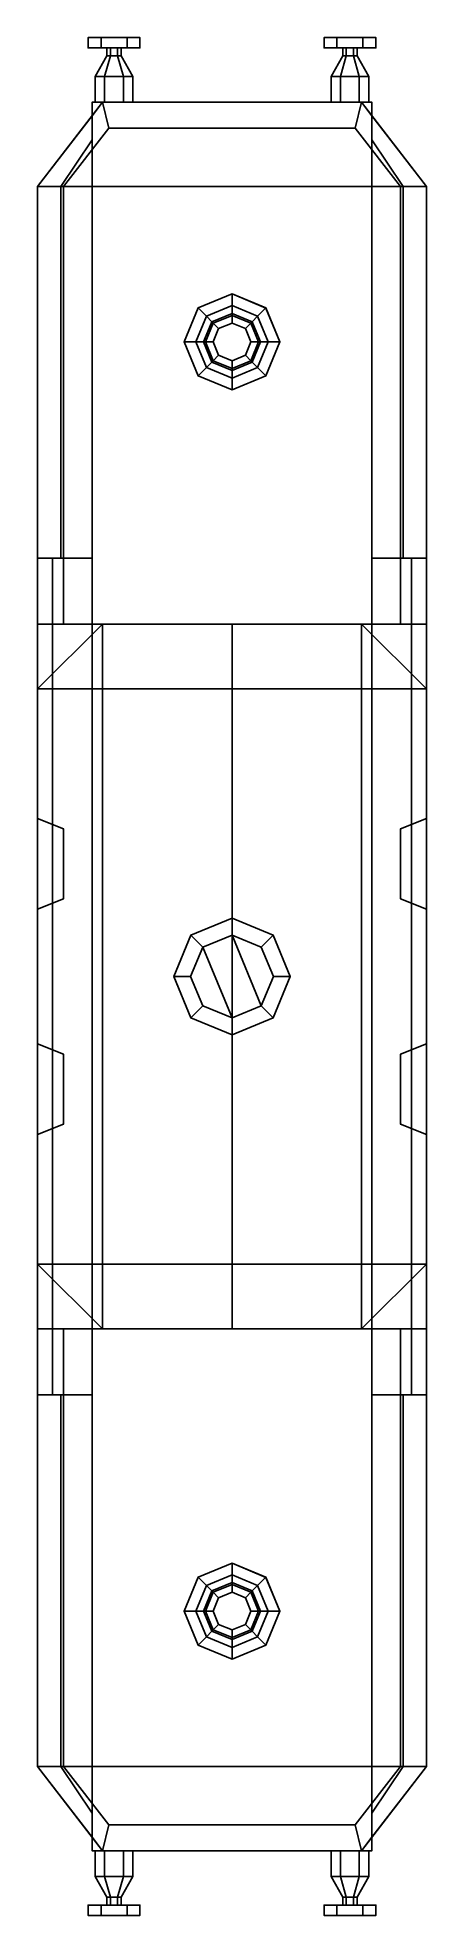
# Model space of a CAD drawing. Extents: x -1.5 to 1.5, y -7.2 to 7.2.
import ezdxf

# ---------------------------------------------------------------- set-up
doc = ezdxf.new("R2010")
doc.units = 0
doc.layers.get('0').update_dxf_attribs({"linetype": 'CONTINUOUS'})
doc.layers.add('BUFFER', color=1, linetype='CONTINUOUS')

msp = doc.modelspace()

# ---------------------------------------------------------------- linework, layer by layer
for points in [[(-1, 6.75, 1.34), (-1.5, 6.1, 1.34), (-1.5, 6.1, 2.6), (-1, 6.75, 2.6)], [(-1.3, 6.1, 2.6), (-0.95, 6.55, 2.6), (-1, 6.75, 2.6), (-1.5, 6.1, 2.6)], [(-1.08, 6.75, 0.89), (-1.08, 6.574, 0.89), (-1.08, 6.646, 1.34), (-1.08, 6.75, 1.34)], [(-1.08, 6.75, 1.34), (-1.08, 6.646, 1.34), (-1.08, 6.646, 1.34), (-1, 6.75, 1.34)], [(1.08, 6.75, 1.34), (1.08, 6.75, 0.89), (-1.08, 6.75, 0.89), (-1.08, 6.75, 1.34)], [(1.08, 6.75, 0.89), (1.08, -6.75, 0.89), (-1.08, -6.75, 0.89), (-1.08, 6.75, 0.89)], [(1, 6.75, 2.6), (1, 6.75, 1.34), (-1, 6.75, 1.34), (-1, 6.75, 2.6)], [(-0.95, 6.55, 2.6), (0.95, 6.55, 2.6), (1, 6.75, 2.6), (-1, 6.75, 2.6)], [(0.95, 6.55, 2.6), (1.3, 6.1, 2.6), (1.5, 6.1, 2.6), (1, 6.75, 2.6)], [(1.5, 6.1, 2.6), (1.5, 6.1, 1.34), (1, 6.75, 1.34), (1, 6.75, 2.6)], [(1.08, 6.646, 1.34), (1.08, 6.75, 1.34), (1, 6.75, 1.34), (1.08, 6.646, 1.34)], [(1.08, 6.646, 1.34), (1.08, 6.574, 0.89), (1.08, 6.75, 0.89), (1.08, 6.75, 1.34)], [(-1.08, 6.646, 1.34), (-1.08, 6.46, 0.17), (-1.32, 6.1, 0.17), (-1.5, 6.1, 1.34)], [(-1.3, 6.1, 2.6), (-1.3, 6.1, 1.37), (-0.95, 6.55, 1.37), (-0.95, 6.55, 2.6)], [(0.95, 6.55, 1.37), (-0.95, 6.55, 1.37), (-1.3, 6.1, 1.37), (1.3, 6.1, 1.37)], [(-1.08, 3.23, 0.17), (-1.08, 6.46, 0.17), (-1.08, 6.646, 1.34), (-1.08, 3.23, 1.34)], [(-0.95, 6.55, 2.6), (-0.95, 6.55, 1.37), (0.95, 6.55, 1.37), (0.95, 6.55, 2.6)], [(0.95, 6.55, 2.6), (0.95, 6.55, 1.37), (1.3, 6.1, 1.37), (1.3, 6.1, 2.6)], [(1.5, 6.1, 1.34), (1.32, 6.1, 0.17), (1.08, 6.46, 0.17), (1.08, 6.646, 1.34)], [(1.08, 6.46, 0.17), (1.08, 3.23, 0.17), (1.08, 3.23, 1.34), (1.08, 6.646, 1.34)], [(-1.32, 3.23, 0.17), (-1.32, 6.1, 0.17), (-1.08, 6.46, 0.17), (-1.08, 3.23, 0.17)], [(1.32, 6.1, 0.17), (1.32, 3.23, 0.17), (1.08, 3.23, 0.17), (1.08, 6.46, 0.17)], [(-1.5, 6.1, 1.34), (-1.5, 1.22, 1.34), (-1.5, 1.22, 2.6), (-1.5, 6.1, 2.6)], [(-1.5, 6.1, 1.34), (-1.32, 6.1, 0.17), (-1.32, 3.23, 0.17), (-1.5, 3.23, 1.34)], [(-1.3, 2.72, 2.6), (-1.3, 6.1, 2.6), (-1.5, 6.1, 2.6), (-1.5, 2.72, 2.6)], [(-1.3, 2.72, 2.6), (-1.3, 2.72, 1.37), (-1.3, 6.1, 1.37), (-1.3, 6.1, 2.6)], [(1.3, 6.1, 1.37), (-1.3, 6.1, 1.37), (-1.3, 2.72, 1.37), (1.3, 2.72, 1.37)], [(1.3, 6.1, 1.37), (1.3, 2.72, 1.37), (1.3, 2.72, 2.6), (1.3, 6.1, 2.6)], [(1.3, 6.1, 2.6), (1.3, 2.72, 2.6), (1.5, 2.72, 2.6), (1.5, 6.1, 2.6)], [(1.5, 3.23, 1.34), (1.32, 3.23, 0.17), (1.32, 6.1, 0.17), (1.5, 6.1, 1.34)], [(1.5, 1.22, 2.6), (1.5, 1.22, 1.34), (1.5, 6.1, 1.34), (1.5, 6.1, 2.6)], [(0, 5.27, 1.37), (-0.262, 5.162, 1.37), (-0.262, 5.162, 1.58), (0, 5.27, 1.58)], [(0, 5.27, 1.58), (-0.262, 5.162, 1.58), (-0.198, 5.098, 1.58), (0, 5.18, 1.58)], [(0.262, 5.16, 1.37), (0, 5.27, 1.37), (0, 5.27, 1.58), (0.262, 5.162, 1.58)], [(0.262, 5.162, 1.58), (0, 5.27, 1.58), (0, 5.18, 1.58), (0.198, 5.098, 1.58)], [(-0.262, 5.162, 1.37), (-0.37, 4.9, 1.37), (-0.37, 4.9, 1.58), (-0.262, 5.162, 1.58)], [(-0.262, 5.162, 1.58), (-0.37, 4.9, 1.58), (-0.28, 4.9, 1.58), (-0.198, 5.098, 1.58)], [(-0.198, 5.098, 1.58), (-0.28, 4.9, 1.58), (-0.22, 4.9, 1.72), (-0.156, 5.056, 1.72)], [(0, 5.18, 1.58), (-0.198, 5.098, 1.58), (-0.156, 5.056, 1.72), (0, 5.12, 1.72)], [(-0.145, 5.045, 1.79), (0, 5.105, 1.79), (0, 5.12, 1.72), (-0.156, 5.056, 1.72)], [(-0.103, 5.003, 2.37), (0, 5.045, 2.37), (0, 5.105, 1.79), (-0.145, 5.045, 1.79)], [(0.198, 5.098, 1.58), (0, 5.18, 1.58), (0, 5.12, 1.72), (0.156, 5.056, 1.72)], [(0, 5.105, 1.79), (0.145, 5.045, 1.79), (0.156, 5.056, 1.72), (0, 5.12, 1.72)], [(0, 5.045, 2.37), (0.103, 5.003, 2.37), (0.145, 5.045, 1.79), (0, 5.105, 1.79)], [(0.28, 4.9, 1.58), (0.198, 5.098, 1.58), (0.156, 5.056, 1.72), (0.22, 4.9, 1.72)], [(0.37, 4.9, 1.58), (0.262, 5.162, 1.58), (0.198, 5.098, 1.58), (0.28, 4.9, 1.58)], [(0.37, 4.9, 1.37), (0.262, 5.16, 1.37), (0.262, 5.162, 1.58), (0.37, 4.9, 1.58)], [(-0.205, 4.9, 1.79), (-0.145, 5.045, 1.79), (-0.156, 5.056, 1.72), (-0.22, 4.9, 1.72)], [(-0.145, 4.9, 2.37), (-0.103, 5.003, 2.37), (-0.145, 5.045, 1.79), (-0.205, 4.9, 1.79)], [(0.103, 5.003, 2.37), (0.145, 4.9, 2.37), (0.205, 4.9, 1.79), (0.145, 5.045, 1.79)], [(0.145, 5.045, 1.79), (0.205, 4.9, 1.79), (0.22, 4.9, 1.72), (0.156, 5.056, 1.72)], [(-0.37, 4.9, 1.37), (-0.262, 4.638, 1.37), (-0.262, 4.638, 1.58), (-0.37, 4.9, 1.58)], [(-0.37, 4.9, 1.58), (-0.262, 4.638, 1.58), (-0.198, 4.702, 1.58), (-0.28, 4.9, 1.58)], [(-0.28, 4.9, 1.58), (-0.198, 4.702, 1.58), (-0.156, 4.744, 1.72), (-0.22, 4.9, 1.72)], [(-0.145, 4.755, 1.79), (-0.205, 4.9, 1.79), (-0.22, 4.9, 1.72), (-0.156, 4.744, 1.72)], [(-0.103, 4.797, 2.37), (-0.145, 4.9, 2.37), (-0.205, 4.9, 1.79), (-0.145, 4.755, 1.79)], [(0, 4.755, 2.37), (-0.103, 4.797, 2.37), (-0.145, 4.755, 1.79), (0, 4.695, 1.79)], [(0.103, 4.797, 2.37), (0, 4.755, 2.37), (0, 4.695, 1.79), (0.145, 4.755, 1.79)], [(0.145, 4.9, 2.37), (0.103, 4.797, 2.37), (0.145, 4.755, 1.79), (0.205, 4.9, 1.79)], [(0.205, 4.9, 1.79), (0.145, 4.755, 1.79), (0.156, 4.744, 1.72), (0.22, 4.9, 1.72)], [(0.198, 4.702, 1.58), (0.28, 4.9, 1.58), (0.22, 4.9, 1.72), (0.156, 4.744, 1.72)], [(0.262, 4.638, 1.58), (0.37, 4.9, 1.58), (0.28, 4.9, 1.58), (0.198, 4.702, 1.58)], [(0.262, 4.638, 1.37), (0.37, 4.9, 1.37), (0.37, 4.9, 1.58), (0.262, 4.638, 1.58)], [(-0.262, 4.638, 1.58), (0, 4.53, 1.58), (0, 4.62, 1.58), (-0.198, 4.702, 1.58)], [(-0.198, 4.702, 1.58), (0, 4.62, 1.58), (0, 4.68, 1.72), (-0.156, 4.744, 1.72)], [(0, 4.695, 1.79), (-0.145, 4.755, 1.79), (-0.156, 4.744, 1.72), (0, 4.68, 1.72)], [(0.145, 4.755, 1.79), (0, 4.695, 1.79), (0, 4.68, 1.72), (0.156, 4.744, 1.72)], [(0, 4.62, 1.58), (0.198, 4.702, 1.58), (0.156, 4.744, 1.72), (0, 4.68, 1.72)], [(0, 4.53, 1.58), (0.262, 4.638, 1.58), (0.198, 4.702, 1.58), (0, 4.62, 1.58)], [(-0.262, 4.638, 1.37), (0, 4.53, 1.37), (0, 4.53, 1.58), (-0.262, 4.638, 1.58)], [(0, 4.53, 1.37), (0.262, 4.638, 1.37), (0.262, 4.638, 1.58), (0, 4.53, 1.58)], [(-1.5, 3.23, 1.34), (-1.385, 3.23, 0.59), (-1.385, -3.23, 0.59), (-1.5, -3.23, 1.34)], [(-1.385, -3.23, 0.59), (-1.385, 3.23, 0.59), (-1.08, 3.23, 0.59), (-1.08, -3.23, 0.59)], [(-1.385, 3.23, 0.59), (-1.32, 3.23, 0.17), (-1.08, 3.23, 0.17), (-1.08, 3.23, 0.59)], [(1.08, 3.23, 0.59), (1.08, 3.23, 0.17), (1.32, 3.23, 0.17), (1.385, 3.23, 0.59)], [(1.385, 3.23, 0.59), (1.385, -3.23, 0.59), (1.08, -3.23, 0.59), (1.08, 3.23, 0.59)], [(1.5, -3.23, 1.34), (1.385, -3.23, 0.59), (1.385, 3.23, 0.59), (1.5, 3.23, 1.34)], [(-1.5, 2.72, 2.6), (-1.5, 2.22, 2.6), (-1.5, 2.22, 2.78), (-1.5, 2.72, 2.6)], [(-1.5, 2.72, 2.6), (-1.5, 2.22, 2.78), (-1.5, 2.22, 2.78), (-1, 2.72, 2.6)], [(-1, 2.72, 2.6), (-1.5, 2.22, 2.78), (-1.5, 2.22, 3.28), (-1, 2.72, 3.42)], [(-1, 2.72, 3.42), (-1.5, 2.22, 3.28), (1.5, 2.22, 3.28), (1, 2.72, 3.42)], [(-1.5, 2.22, 3.28), (-1.5, -2.22, 3.28), (-1, -2.72, 3.42), (-1, 2.72, 3.42)], [(1, 2.72, 3.42), (1.5, 2.22, 3.28), (-1.5, 2.22, 3.28), (-1, 2.72, 3.42)], [(1.3, 2.72, 1.37), (-1.3, 2.72, 1.37), (-1.3, 2.72, 2.6), (1.3, 2.72, 2.6)], [(1, 2.72, 3.42), (1, 2.72, 2.6), (-1, 2.72, 2.6), (-1, 2.72, 3.42)], [(-1, 2.72, 3.42), (-1, -2.72, 3.42), (0, -2.72, 3.61), (0, 2.72, 3.61)], [(0, 2.72, 3.61), (1, 2.72, 3.42), (-1, 2.72, 3.42), (0, 2.72, 3.61)], [(0, -2.72, 3.61), (1, -2.72, 3.42), (1, 2.72, 3.42), (0, 2.72, 3.61)], [(1.5, 2.22, 3.28), (1.5, 2.22, 2.78), (1, 2.72, 2.6), (1, 2.72, 3.42)], [(1, 2.72, 2.6), (1.5, 2.22, 2.78), (1.5, 2.22, 2.78), (1.5, 2.72, 2.6)], [(1, 2.72, 2.6), (1.5, 2.22, 2.6), (1.5, 2.22, 2.78), (1, 2.72, 2.6)], [(1, -2.72, 3.42), (1.5, -2.22, 3.28), (1.5, 2.22, 3.28), (1, 2.72, 3.42)], [(1.5, 2.22, 2.78), (1.5, 2.22, 2.6), (1.5, 2.72, 2.6)], [(-1.5, 2.22, 2.6), (-1.5, 1.22, 2.6), (-1.5, 1.22, 3.28), (-1.5, 2.22, 3.28)], [(1.5, 1.22, 3.28), (1.5, 1.22, 2.6), (1.5, 2.22, 2.6), (1.5, 2.22, 3.28)], [(-1.5, 1.22, 2.31), (-1.3, 1.14, 2.39), (-1.3, 1.14, 2.67), (-1.5, 1.22, 2.72)], [(-1.5, 1.22, 2.72), (-1.3, 1.14, 2.67), (-1.3, 0.6, 2.67), (-1.5, 0.52, 2.72)], [(-1.5, 0.52, 2.31), (-1.3, 0.6, 2.39), (-1.3, 1.14, 2.39), (-1.5, 1.22, 2.31)], [(-1.5, 1.22, 1.34), (-1.5, -1.22, 1.34), (-1.5, -1.22, 2.31), (-1.5, 1.22, 2.31)], [(-1.5, 1.22, 2.72), (-1.5, -1.22, 2.72), (-1.5, -1.22, 3.28), (-1.5, 1.22, 3.28)], [(1.5, 0.52, 2.72), (1.3, 0.6, 2.67), (1.3, 1.14, 2.67), (1.5, 1.22, 2.72)], [(1.5, 1.22, 2.72), (1.3, 1.14, 2.67), (1.3, 1.14, 2.39), (1.5, 1.22, 2.31)], [(1.5, 1.22, 2.31), (1.3, 1.14, 2.39), (1.3, 0.6, 2.39), (1.5, 0.52, 2.31)], [(1.5, -1.22, 2.31), (1.5, -1.22, 1.34), (1.5, 1.22, 1.34), (1.5, 1.22, 2.31)], [(1.5, -1.22, 3.28), (1.5, -1.22, 2.72), (1.5, 1.22, 2.72), (1.5, 1.22, 3.28)], [(-1.3, 1.14, 2.39), (-1.3, 0.6, 2.39), (-1.3, 0.6, 2.67), (-1.3, 1.14, 2.67)], [(1.3, 0.6, 2.39), (1.3, 1.14, 2.39), (1.3, 1.14, 2.67), (1.3, 0.6, 2.67)], [(-1.5, 0.52, 2.72), (-1.3, 0.6, 2.67), (-1.3, 0.6, 2.39), (-1.5, 0.52, 2.31)], [(1.5, 0.52, 2.31), (1.3, 0.6, 2.39), (1.3, 0.6, 2.67), (1.5, 0.52, 2.72)], [(-1.5, 0.52, 2.31), (-1.5, -0.52, 2.31), (-1.5, -0.52, 2.72), (-1.5, 0.52, 2.72)], [(0, 0.45, 4.02), (-0.318, 0.318, 4.02), (-0.226, 0.226, 4.16), (0, 0.32, 4.16)], [(0, 0.45, 3.61), (-0.318, 0.318, 3.55), (-0.318, 0.318, 4.02), (0, 0.45, 4.02)], [(0.318, 0.318, 4.02), (0, 0.45, 4.02), (0, 0.32, 4.16), (0.226, 0.226, 4.16)], [(0.318, 0.318, 3.55), (0, 0.45, 3.61), (0, 0.45, 4.02), (0.318, 0.318, 4.02)], [(1.5, -0.52, 2.72), (1.5, -0.52, 2.31), (1.5, 0.52, 2.31), (1.5, 0.52, 2.72)], [(-0.318, 0.318, 4.02), (-0.45, 0, 4.02), (-0.32, 0, 4.16), (-0.226, 0.226, 4.16)], [(-0.318, 0.318, 3.55), (-0.45, 0, 3.524), (-0.45, 0, 4.02), (-0.318, 0.318, 4.02)], [(0.226, -0.226, 4.16), (0, 0.32, 4.16), (-0.226, 0.226, 4.16), (0, -0.32, 4.16)], [(0.32, 0, 4.16), (0.226, 0.226, 4.16), (0, 0.32, 4.16), (0.226, -0.226, 4.16)], [(0.45, 0, 4.02), (0.318, 0.318, 4.02), (0.226, 0.226, 4.16), (0.32, 0, 4.16)], [(0.45, 0, 3.524), (0.318, 0.318, 3.55), (0.318, 0.318, 4.02), (0.45, 0, 4.02)], [(0, -0.32, 4.16), (-0.226, 0.226, 4.16), (-0.32, 0, 4.16), (-0.226, -0.226, 4.16)], [(-0.45, 0, 4.02), (-0.318, -0.318, 4.02), (-0.226, -0.226, 4.16), (-0.32, 0, 4.16)], [(-0.45, 0, 3.524), (-0.318, -0.318, 3.55), (-0.318, -0.318, 4.02), (-0.45, 0, 4.02)], [(0.318, -0.318, 4.02), (0.45, 0, 4.02), (0.32, 0, 4.16), (0.226, -0.226, 4.16)], [(0.318, -0.318, 3.55), (0.45, 0, 3.524), (0.45, 0, 4.02), (0.318, -0.318, 4.02)], [(-0.318, -0.318, 4.02), (0, -0.45, 4.02), (0, -0.32, 4.16), (-0.226, -0.226, 4.16)], [(0, -0.45, 4.02), (0.318, -0.318, 4.02), (0.226, -0.226, 4.16), (0, -0.32, 4.16)], [(-0.318, -0.318, 3.55), (0, -0.45, 3.61), (0, -0.45, 4.02), (-0.318, -0.318, 4.02)], [(0, -0.45, 3.61), (0.318, -0.318, 3.55), (0.318, -0.318, 4.02), (0, -0.45, 4.02)], [(-1.5, -1.22, 2.31), (-1.3, -1.14, 2.39), (-1.3, -0.6, 2.39), (-1.5, -0.52, 2.31)], [(-1.5, -0.52, 2.72), (-1.3, -0.6, 2.67), (-1.3, -1.14, 2.67), (-1.5, -1.22, 2.72)], [(-1.5, -0.52, 2.31), (-1.3, -0.6, 2.39), (-1.3, -0.6, 2.67), (-1.5, -0.52, 2.72)], [(1.5, -0.52, 2.31), (1.3, -0.6, 2.39), (1.3, -1.14, 2.39), (1.5, -1.22, 2.31)], [(1.5, -0.52, 2.72), (1.3, -0.6, 2.67), (1.3, -0.6, 2.39), (1.5, -0.52, 2.31)], [(1.5, -1.22, 2.72), (1.3, -1.14, 2.67), (1.3, -0.6, 2.67), (1.5, -0.52, 2.72)], [(-1.3, -0.6, 2.39), (-1.3, -1.14, 2.39), (-1.3, -1.14, 2.67), (-1.3, -0.6, 2.67)], [(1.3, -1.14, 2.39), (1.3, -0.6, 2.39), (1.3, -0.6, 2.67), (1.3, -1.14, 2.67)], [(-1.5, -1.22, 2.72), (-1.3, -1.14, 2.67), (-1.3, -1.14, 2.39), (-1.5, -1.22, 2.31)], [(1.5, -1.22, 2.31), (1.3, -1.14, 2.39), (1.3, -1.14, 2.67), (1.5, -1.22, 2.72)], [(-1.5, -1.22, 1.34), (-1.5, -6.1, 1.34), (-1.5, -6.1, 2.6), (-1.5, -1.22, 2.6)], [(-1.5, -1.22, 2.6), (-1.5, -2.22, 2.6), (-1.5, -2.22, 3.28), (-1.5, -1.22, 3.28)], [(1.5, -6.1, 2.6), (1.5, -6.1, 1.34), (1.5, -1.22, 1.34), (1.5, -1.22, 2.6)], [(1.5, -2.22, 3.28), (1.5, -2.22, 2.6), (1.5, -1.22, 2.6), (1.5, -1.22, 3.28)], [(-1, -2.72, 3.42), (-1.5, -2.22, 3.28), (1.5, -2.22, 3.28), (1, -2.72, 3.42)], [(-1.5, -2.22, 3.28), (-1.5, -2.22, 2.78), (-1, -2.72, 2.6), (-1, -2.72, 3.42)], [(-1, -2.72, 2.6), (-1.5, -2.22, 2.78), (-1.5, -2.22, 2.78), (-1.5, -2.72, 2.6)], [(-1, -2.72, 2.6), (-1.5, -2.22, 2.6), (-1.5, -2.22, 2.78), (-1, -2.72, 2.6)], [(-1.5, -2.22, 2.78), (-1.5, -2.22, 2.6), (-1.5, -2.72, 2.6)], [(1, -2.72, 3.42), (1.5, -2.22, 3.28), (-1.5, -2.22, 3.28), (-1, -2.72, 3.42)], [(1, -2.72, 2.6), (1.5, -2.22, 2.78), (1.5, -2.22, 3.28), (1, -2.72, 3.42)], [(1.5, -2.72, 2.6), (1.5, -2.22, 2.78), (1.5, -2.22, 2.78), (1, -2.72, 2.6)], [(1.5, -2.72, 2.6), (1.5, -2.22, 2.6), (1.5, -2.22, 2.78), (1.5, -2.72, 2.6)], [(-1.3, -6.1, 2.6), (-1.3, -2.72, 2.6), (-1.5, -2.72, 2.6), (-1.5, -6.1, 2.6)], [(-1.3, -2.72, 1.37), (1.3, -2.72, 1.37), (1.3, -2.72, 2.6), (-1.3, -2.72, 2.6)], [(-1.3, -6.1, 1.37), (-1.3, -2.72, 1.37), (-1.3, -2.72, 2.6), (-1.3, -6.1, 2.6)], [(-1.3, -6.1, 1.37), (1.3, -6.1, 1.37), (1.3, -2.72, 1.37), (-1.3, -2.72, 1.37)], [(-1, -2.72, 3.42), (-1, -2.72, 2.6), (1, -2.72, 2.6), (1, -2.72, 3.42)], [(0, -2.72, 3.61), (-1, -2.72, 3.42), (1, -2.72, 3.42), (0, -2.72, 3.61)], [(1.3, -2.72, 2.6), (1.3, -2.72, 1.37), (1.3, -6.1, 1.37), (1.3, -6.1, 2.6)], [(1.3, -2.72, 2.6), (1.3, -6.1, 2.6), (1.5, -6.1, 2.6), (1.5, -2.72, 2.6)], [(-1.5, -3.23, 1.34), (-1.32, -3.23, 0.17), (-1.32, -6.1, 0.17), (-1.5, -6.1, 1.34)], [(-1.08, -3.23, 0.59), (-1.08, -3.23, 0.17), (-1.32, -3.23, 0.17), (-1.385, -3.23, 0.59)], [(-1.32, -6.1, 0.17), (-1.32, -3.23, 0.17), (-1.08, -3.23, 0.17), (-1.08, -6.46, 0.17)], [(-1.08, -6.46, 0.17), (-1.08, -3.23, 0.17), (-1.08, -3.23, 1.34), (-1.08, -6.646, 1.34)], [(1.08, -3.23, 0.17), (1.08, -6.46, 0.17), (1.08, -6.646, 1.34), (1.08, -3.23, 1.34)], [(1.32, -3.23, 0.17), (1.32, -6.1, 0.17), (1.08, -6.46, 0.17), (1.08, -3.23, 0.17)], [(1.385, -3.23, 0.59), (1.32, -3.23, 0.17), (1.08, -3.23, 0.17), (1.08, -3.23, 0.59)], [(1.5, -6.1, 1.34), (1.32, -6.1, 0.17), (1.32, -3.23, 0.17), (1.5, -3.23, 1.34)], [(-0.262, -4.638, 1.37), (-0.37, -4.9, 1.37), (-0.37, -4.9, 1.58), (-0.262, -4.638, 1.58)], [(-0.262, -4.638, 1.58), (-0.37, -4.9, 1.58), (-0.28, -4.9, 1.58), (-0.198, -4.702, 1.58)], [(0, -4.53, 1.37), (-0.262, -4.638, 1.37), (-0.262, -4.638, 1.58), (0, -4.53, 1.58)], [(0, -4.53, 1.58), (-0.262, -4.638, 1.58), (-0.198, -4.702, 1.58), (0, -4.62, 1.58)], [(0, -4.62, 1.58), (-0.198, -4.702, 1.58), (-0.156, -4.744, 1.72), (0, -4.68, 1.72)], [(0.262, -4.64, 1.37), (0, -4.53, 1.37), (0, -4.53, 1.58), (0.262, -4.638, 1.58)], [(0.262, -4.638, 1.58), (0, -4.53, 1.58), (0, -4.62, 1.58), (0.198, -4.702, 1.58)], [(0.198, -4.702, 1.58), (0, -4.62, 1.58), (0, -4.68, 1.72), (0.156, -4.744, 1.72)], [(0.37, -4.9, 1.58), (0.262, -4.638, 1.58), (0.198, -4.702, 1.58), (0.28, -4.9, 1.58)], [(0.37, -4.9, 1.37), (0.262, -4.64, 1.37), (0.262, -4.638, 1.58), (0.37, -4.9, 1.58)], [(-0.198, -4.702, 1.58), (-0.28, -4.9, 1.58), (-0.22, -4.9, 1.72), (-0.156, -4.744, 1.72)], [(-0.205, -4.9, 1.79), (-0.145, -4.755, 1.79), (-0.156, -4.744, 1.72), (-0.22, -4.9, 1.72)], [(-0.145, -4.9, 2.37), (-0.103, -4.797, 2.37), (-0.145, -4.755, 1.79), (-0.205, -4.9, 1.79)], [(-0.145, -4.755, 1.79), (0, -4.695, 1.79), (0, -4.68, 1.72), (-0.156, -4.744, 1.72)], [(-0.103, -4.797, 2.37), (0, -4.755, 2.37), (0, -4.695, 1.79), (-0.145, -4.755, 1.79)], [(0, -4.695, 1.79), (0.145, -4.755, 1.79), (0.156, -4.744, 1.72), (0, -4.68, 1.72)], [(0, -4.755, 2.37), (0.103, -4.797, 2.37), (0.145, -4.755, 1.79), (0, -4.695, 1.79)], [(0.103, -4.797, 2.37), (0.145, -4.9, 2.37), (0.205, -4.9, 1.79), (0.145, -4.755, 1.79)], [(0.145, -4.755, 1.79), (0.205, -4.9, 1.79), (0.22, -4.9, 1.72), (0.156, -4.744, 1.72)], [(0.28, -4.9, 1.58), (0.198, -4.702, 1.58), (0.156, -4.744, 1.72), (0.22, -4.9, 1.72)], [(-0.37, -4.9, 1.37), (-0.262, -5.162, 1.37), (-0.262, -5.162, 1.58), (-0.37, -4.9, 1.58)], [(-0.37, -4.9, 1.58), (-0.262, -5.162, 1.58), (-0.198, -5.098, 1.58), (-0.28, -4.9, 1.58)], [(-0.28, -4.9, 1.58), (-0.198, -5.098, 1.58), (-0.156, -5.056, 1.72), (-0.22, -4.9, 1.72)], [(-0.145, -5.045, 1.79), (-0.205, -4.9, 1.79), (-0.22, -4.9, 1.72), (-0.156, -5.056, 1.72)], [(-0.103, -5.003, 2.37), (-0.145, -4.9, 2.37), (-0.205, -4.9, 1.79), (-0.145, -5.045, 1.79)], [(0.145, -4.9, 2.37), (0.103, -5.003, 2.37), (0.145, -5.045, 1.79), (0.205, -4.9, 1.79)], [(0.205, -4.9, 1.79), (0.145, -5.045, 1.79), (0.156, -5.056, 1.72), (0.22, -4.9, 1.72)], [(0.198, -5.098, 1.58), (0.28, -4.9, 1.58), (0.22, -4.9, 1.72), (0.156, -5.056, 1.72)], [(0.262, -5.162, 1.58), (0.37, -4.9, 1.58), (0.28, -4.9, 1.58), (0.198, -5.098, 1.58)], [(0.262, -5.162, 1.37), (0.37, -4.9, 1.37), (0.37, -4.9, 1.58), (0.262, -5.162, 1.58)], [(-0.198, -5.098, 1.58), (0, -5.18, 1.58), (0, -5.12, 1.72), (-0.156, -5.056, 1.72)], [(0, -5.105, 1.79), (-0.145, -5.045, 1.79), (-0.156, -5.056, 1.72), (0, -5.12, 1.72)], [(0, -5.045, 2.37), (-0.103, -5.003, 2.37), (-0.145, -5.045, 1.79), (0, -5.105, 1.79)], [(0.103, -5.003, 2.37), (0, -5.045, 2.37), (0, -5.105, 1.79), (0.145, -5.045, 1.79)], [(0.145, -5.045, 1.79), (0, -5.105, 1.79), (0, -5.12, 1.72), (0.156, -5.056, 1.72)], [(0, -5.18, 1.58), (0.198, -5.098, 1.58), (0.156, -5.056, 1.72), (0, -5.12, 1.72)], [(-0.262, -5.162, 1.58), (0, -5.27, 1.58), (0, -5.18, 1.58), (-0.198, -5.098, 1.58)], [(-0.262, -5.162, 1.37), (0, -5.27, 1.37), (0, -5.27, 1.58), (-0.262, -5.162, 1.58)], [(0, -5.27, 1.58), (0.262, -5.162, 1.58), (0.198, -5.098, 1.58), (0, -5.18, 1.58)], [(0, -5.27, 1.37), (0.262, -5.162, 1.37), (0.262, -5.162, 1.58), (0, -5.27, 1.58)], [(-1.5, -6.1, 2.6), (-1.5, -6.1, 1.34), (-1, -6.75, 1.34), (-1, -6.75, 2.6)], [(-1.5, -6.1, 1.34), (-1.32, -6.1, 0.17), (-1.08, -6.46, 0.17), (-1.08, -6.646, 1.34)], [(-0.95, -6.55, 2.6), (-1.3, -6.1, 2.6), (-1.5, -6.1, 2.6), (-1, -6.75, 2.6)], [(-0.95, -6.55, 1.37), (0.95, -6.55, 1.37), (1.3, -6.1, 1.37), (-1.3, -6.1, 1.37)], [(-0.95, -6.55, 2.6), (-0.95, -6.55, 1.37), (-1.3, -6.1, 1.37), (-1.3, -6.1, 2.6)], [(1.3, -6.1, 2.6), (1.3, -6.1, 1.37), (0.95, -6.55, 1.37), (0.95, -6.55, 2.6)], [(1.3, -6.1, 2.6), (0.95, -6.55, 2.6), (1, -6.75, 2.6), (1.5, -6.1, 2.6)], [(1, -6.75, 1.34), (1.5, -6.1, 1.34), (1.5, -6.1, 2.6), (1, -6.75, 2.6)], [(1.08, -6.646, 1.34), (1.08, -6.46, 0.17), (1.32, -6.1, 0.17), (1.5, -6.1, 1.34)], [(-1.08, -6.574, 0.89), (-1.08, -6.75, 0.89), (-1.08, -6.75, 1.34), (-1.08, -6.646, 1.34)], [(-1, -6.75, 1.34), (-1.08, -6.646, 1.34), (-1.08, -6.75, 1.34), (-1, -6.75, 1.34)], [(0.95, -6.55, 2.6), (-0.95, -6.55, 2.6), (-1, -6.75, 2.6), (1, -6.75, 2.6)], [(0.95, -6.55, 2.6), (0.95, -6.55, 1.37), (-0.95, -6.55, 1.37), (-0.95, -6.55, 2.6)], [(1.08, -6.75, 1.34), (1.08, -6.646, 1.34), (1, -6.75, 1.34), (1.08, -6.75, 1.34)], [(1.08, -6.75, 1.34), (1.08, -6.75, 0.89), (1.08, -6.574, 0.89), (1.08, -6.646, 1.34)], [(-1.08, -6.75, 1.34), (-1.08, -6.75, 0.89), (1.08, -6.75, 0.89), (1.08, -6.75, 1.34)], [(-1, -6.75, 2.6), (-1, -6.75, 1.34), (1, -6.75, 1.34), (1, -6.75, 2.6)]]:
    msp.add_3dface(points)
at = {"layer": 'BUFFER'}
for points in [[(-1.01, 7.25, 1.283), (-1.11, 7.25, 1.11), (-1.11, 7.17, 1.11), (-1.01, 7.17, 1.283)], [(-0.71, 7.25, 1.11), (-1.11, 7.25, 1.11), (-1.01, 7.25, 1.283), (-0.81, 7.25, 1.283)], [(-1.11, 7.25, 1.11), (-1.01, 7.25, 0.937), (-1.01, 7.17, 0.937), (-1.11, 7.17, 1.11)], [(-0.81, 7.25, 0.937), (-1.01, 7.25, 0.937), (-1.11, 7.25, 1.11), (-0.71, 7.25, 1.11)], [(-1.01, 7.25, 0.937), (-0.81, 7.25, 0.937), (-0.81, 7.17, 0.937), (-1.01, 7.17, 0.937)], [(-0.81, 7.25, 1.283), (-1.01, 7.25, 1.283), (-1.01, 7.17, 1.283), (-0.81, 7.17, 1.283)], [(-0.71, 7.25, 1.11), (-0.81, 7.25, 1.283), (-0.81, 7.17, 1.283), (-0.71, 7.17, 1.11)], [(-0.81, 7.25, 0.937), (-0.71, 7.25, 1.11), (-0.71, 7.17, 1.11), (-0.81, 7.17, 0.937)], [(1.11, 7.25, 1.11), (0.71, 7.25, 1.11), (0.81, 7.25, 1.283), (1.01, 7.25, 1.283)], [(0.81, 7.25, 1.283), (0.71, 7.25, 1.11), (0.71, 7.17, 1.11), (0.81, 7.17, 1.283)], [(1.01, 7.25, 0.937), (0.81, 7.25, 0.937), (0.71, 7.25, 1.11), (1.11, 7.25, 1.11)], [(0.71, 7.25, 1.11), (0.81, 7.25, 0.937), (0.81, 7.17, 0.937), (0.71, 7.17, 1.11)], [(0.81, 7.25, 0.937), (1.01, 7.25, 0.937), (1.01, 7.17, 0.937), (0.81, 7.17, 0.937)], [(1.01, 7.25, 1.283), (0.81, 7.25, 1.283), (0.81, 7.17, 1.283), (1.01, 7.17, 1.283)], [(1.11, 7.25, 1.11), (1.01, 7.25, 1.283), (1.01, 7.17, 1.283), (1.11, 7.17, 1.11)], [(1.01, 7.25, 0.937), (1.11, 7.25, 1.11), (1.11, 7.17, 1.11), (1.01, 7.17, 0.937)], [(-0.81, 7.17, 1.283), (-1.01, 7.17, 1.283), (-1.11, 7.17, 1.11), (-0.71, 7.17, 1.11)], [(-0.71, 7.17, 1.11), (-1.11, 7.17, 1.11), (-1.01, 7.17, 0.937), (-0.81, 7.17, 0.937)], [(-0.938, 7.11, 1.158), (-0.965, 7.11, 1.11), (-1.055, 6.95, 1.11), (-0.983, 6.95, 1.236)], [(-0.965, 7.11, 1.11), (-0.938, 7.11, 1.062), (-0.983, 6.95, 0.984), (-1.055, 6.95, 1.11)], [(-0.938, 7.11, 1.062), (-0.883, 7.11, 1.062), (-0.838, 6.95, 0.984), (-0.983, 6.95, 0.984)], [(-0.883, 7.11, 1.158), (-0.938, 7.11, 1.158), (-0.983, 6.95, 1.236), (-0.838, 6.95, 1.236)], [(-0.938, 7.17, 1.158), (-0.965, 7.17, 1.11), (-0.965, 7.11, 1.11), (-0.938, 7.11, 1.158)], [(-0.965, 7.17, 1.11), (-0.938, 7.17, 1.062), (-0.938, 7.11, 1.062), (-0.965, 7.11, 1.11)], [(-0.938, 7.17, 1.062), (-0.883, 7.17, 1.062), (-0.883, 7.11, 1.062), (-0.938, 7.11, 1.062)], [(-0.883, 7.17, 1.158), (-0.938, 7.17, 1.158), (-0.938, 7.11, 1.158), (-0.883, 7.11, 1.158)], [(-0.855, 7.17, 1.11), (-0.883, 7.17, 1.158), (-0.883, 7.11, 1.158), (-0.855, 7.11, 1.11)], [(-0.883, 7.17, 1.062), (-0.855, 7.17, 1.11), (-0.855, 7.11, 1.11), (-0.883, 7.11, 1.062)], [(-0.855, 7.11, 1.11), (-0.883, 7.11, 1.158), (-0.838, 6.95, 1.236), (-0.765, 6.95, 1.11)], [(-0.883, 7.11, 1.062), (-0.855, 7.11, 1.11), (-0.765, 6.95, 1.11), (-0.838, 6.95, 0.984)], [(1.01, 7.17, 1.283), (0.81, 7.17, 1.283), (0.71, 7.17, 1.11), (1.11, 7.17, 1.11)], [(1.11, 7.17, 1.11), (0.71, 7.17, 1.11), (0.81, 7.17, 0.937), (1.01, 7.17, 0.937)], [(0.882, 7.11, 1.158), (0.855, 7.11, 1.11), (0.765, 6.95, 1.11), (0.837, 6.95, 1.236)], [(0.855, 7.11, 1.11), (0.882, 7.11, 1.062), (0.837, 6.95, 0.984), (0.765, 6.95, 1.11)], [(0.882, 7.11, 1.062), (0.937, 7.11, 1.062), (0.982, 6.95, 0.984), (0.837, 6.95, 0.984)], [(0.937, 7.11, 1.158), (0.882, 7.11, 1.158), (0.837, 6.95, 1.236), (0.982, 6.95, 1.236)], [(0.882, 7.17, 1.158), (0.855, 7.17, 1.11), (0.855, 7.11, 1.11), (0.882, 7.11, 1.158)], [(0.855, 7.17, 1.11), (0.882, 7.17, 1.062), (0.882, 7.11, 1.062), (0.855, 7.11, 1.11)], [(0.882, 7.17, 1.062), (0.937, 7.17, 1.062), (0.937, 7.11, 1.062), (0.882, 7.11, 1.062)], [(0.937, 7.17, 1.158), (0.882, 7.17, 1.158), (0.882, 7.11, 1.158), (0.937, 7.11, 1.158)], [(0.965, 7.17, 1.11), (0.937, 7.17, 1.158), (0.937, 7.11, 1.158), (0.965, 7.11, 1.11)], [(0.937, 7.17, 1.062), (0.965, 7.17, 1.11), (0.965, 7.11, 1.11), (0.937, 7.11, 1.062)], [(0.965, 7.11, 1.11), (0.937, 7.11, 1.158), (0.982, 6.95, 1.236), (1.055, 6.95, 1.11)], [(0.937, 7.11, 1.062), (0.965, 7.11, 1.11), (1.055, 6.95, 1.11), (0.982, 6.95, 0.984)], [(-0.983, 6.95, 1.236), (-1.055, 6.95, 1.11), (-1.055, 6.75, 1.11), (-0.983, 6.75, 1.236)], [(-1.055, 6.95, 1.11), (-0.983, 6.95, 0.984), (-0.983, 6.75, 0.984), (-1.055, 6.75, 1.11)], [(-0.983, 6.95, 0.984), (-0.838, 6.95, 0.984), (-0.838, 6.75, 0.984), (-0.983, 6.75, 0.984)], [(-0.838, 6.95, 1.236), (-0.983, 6.95, 1.236), (-0.983, 6.75, 1.236), (-0.838, 6.75, 1.236)], [(-0.765, 6.95, 1.11), (-0.838, 6.95, 1.236), (-0.838, 6.75, 1.236), (-0.765, 6.75, 1.11)], [(-0.838, 6.95, 0.984), (-0.765, 6.95, 1.11), (-0.765, 6.75, 1.11), (-0.838, 6.75, 0.984)], [(0.837, 6.95, 1.236), (0.765, 6.95, 1.11), (0.765, 6.75, 1.11), (0.837, 6.75, 1.236)], [(0.765, 6.95, 1.11), (0.837, 6.95, 0.984), (0.837, 6.75, 0.984), (0.765, 6.75, 1.11)], [(0.837, 6.95, 0.984), (0.982, 6.95, 0.984), (0.982, 6.75, 0.984), (0.837, 6.75, 0.984)], [(0.982, 6.95, 1.236), (0.837, 6.95, 1.236), (0.837, 6.75, 1.236), (0.982, 6.75, 1.236)], [(1.055, 6.95, 1.11), (0.982, 6.95, 1.236), (0.982, 6.75, 1.236), (1.055, 6.75, 1.11)], [(0.982, 6.95, 0.984), (1.055, 6.95, 1.11), (1.055, 6.75, 1.11), (0.982, 6.75, 0.984)], [(-0.983, -6.95, 0.984), (-1.055, -6.95, 1.11), (-1.055, -6.75, 1.11), (-0.983, -6.75, 0.984)], [(-1.055, -6.95, 1.11), (-0.983, -6.95, 1.236), (-0.983, -6.75, 1.236), (-1.055, -6.75, 1.11)], [(-0.838, -6.95, 0.984), (-0.983, -6.95, 0.984), (-0.983, -6.75, 0.984), (-0.838, -6.75, 0.984)], [(-0.983, -6.95, 1.236), (-0.838, -6.95, 1.236), (-0.838, -6.75, 1.236), (-0.983, -6.75, 1.236)], [(-0.765, -6.95, 1.11), (-0.838, -6.95, 0.984), (-0.838, -6.75, 0.984), (-0.765, -6.75, 1.11)], [(-0.838, -6.95, 1.236), (-0.765, -6.95, 1.11), (-0.765, -6.75, 1.11), (-0.838, -6.75, 1.236)], [(0.837, -6.95, 0.984), (0.765, -6.95, 1.11), (0.765, -6.75, 1.11), (0.837, -6.75, 0.984)], [(0.765, -6.95, 1.11), (0.837, -6.95, 1.236), (0.837, -6.75, 1.236), (0.765, -6.75, 1.11)], [(0.982, -6.95, 0.984), (0.837, -6.95, 0.984), (0.837, -6.75, 0.984), (0.982, -6.75, 0.984)], [(0.837, -6.95, 1.236), (0.982, -6.95, 1.236), (0.982, -6.75, 1.236), (0.837, -6.75, 1.236)], [(1.055, -6.95, 1.11), (0.982, -6.95, 0.984), (0.982, -6.75, 0.984), (1.055, -6.75, 1.11)], [(0.982, -6.95, 1.236), (1.055, -6.95, 1.11), (1.055, -6.75, 1.11), (0.982, -6.75, 1.236)], [(-0.938, -7.11, 1.062), (-0.965, -7.11, 1.11), (-1.055, -6.95, 1.11), (-0.983, -6.95, 0.984)], [(-0.965, -7.11, 1.11), (-0.938, -7.11, 1.158), (-0.983, -6.95, 1.236), (-1.055, -6.95, 1.11)], [(-0.938, -7.11, 1.158), (-0.883, -7.11, 1.158), (-0.838, -6.95, 1.236), (-0.983, -6.95, 1.236)], [(-0.883, -7.11, 1.062), (-0.938, -7.11, 1.062), (-0.983, -6.95, 0.984), (-0.838, -6.95, 0.984)], [(-0.855, -7.11, 1.11), (-0.883, -7.11, 1.062), (-0.838, -6.95, 0.984), (-0.765, -6.95, 1.11)], [(-0.883, -7.11, 1.158), (-0.855, -7.11, 1.11), (-0.765, -6.95, 1.11), (-0.838, -6.95, 1.236)], [(0.882, -7.11, 1.062), (0.855, -7.11, 1.11), (0.765, -6.95, 1.11), (0.837, -6.95, 0.984)], [(0.855, -7.11, 1.11), (0.882, -7.11, 1.158), (0.837, -6.95, 1.236), (0.765, -6.95, 1.11)], [(0.882, -7.11, 1.158), (0.937, -7.11, 1.158), (0.982, -6.95, 1.236), (0.837, -6.95, 1.236)], [(0.937, -7.11, 1.062), (0.882, -7.11, 1.062), (0.837, -6.95, 0.984), (0.982, -6.95, 0.984)], [(0.965, -7.11, 1.11), (0.937, -7.11, 1.062), (0.982, -6.95, 0.984), (1.055, -6.95, 1.11)], [(0.937, -7.11, 1.158), (0.965, -7.11, 1.11), (1.055, -6.95, 1.11), (0.982, -6.95, 1.236)], [(-1.01, -7.25, 0.937), (-1.11, -7.25, 1.11), (-1.11, -7.17, 1.11), (-1.01, -7.17, 0.937)], [(-1.11, -7.17, 1.11), (-0.71, -7.17, 1.11), (-0.81, -7.17, 0.937), (-1.01, -7.17, 0.937)], [(-1.11, -7.25, 1.11), (-1.01, -7.25, 1.283), (-1.01, -7.17, 1.283), (-1.11, -7.17, 1.11)], [(-1.01, -7.17, 1.283), (-0.81, -7.17, 1.283), (-0.71, -7.17, 1.11), (-1.11, -7.17, 1.11)], [(-1.01, -7.25, 0.937), (-0.81, -7.25, 0.937), (-0.71, -7.25, 1.11), (-1.11, -7.25, 1.11)], [(-1.11, -7.25, 1.11), (-0.71, -7.25, 1.11), (-0.81, -7.25, 1.283), (-1.01, -7.25, 1.283)], [(-1.01, -7.25, 1.283), (-0.81, -7.25, 1.283), (-0.81, -7.17, 1.283), (-1.01, -7.17, 1.283)], [(-0.81, -7.25, 0.937), (-1.01, -7.25, 0.937), (-1.01, -7.17, 0.937), (-0.81, -7.17, 0.937)], [(-0.938, -7.17, 1.062), (-0.965, -7.17, 1.11), (-0.965, -7.11, 1.11), (-0.938, -7.11, 1.062)], [(-0.965, -7.17, 1.11), (-0.938, -7.17, 1.158), (-0.938, -7.11, 1.158), (-0.965, -7.11, 1.11)], [(-0.938, -7.17, 1.158), (-0.883, -7.17, 1.158), (-0.883, -7.11, 1.158), (-0.938, -7.11, 1.158)], [(-0.883, -7.17, 1.062), (-0.938, -7.17, 1.062), (-0.938, -7.11, 1.062), (-0.883, -7.11, 1.062)], [(-0.855, -7.17, 1.11), (-0.883, -7.17, 1.062), (-0.883, -7.11, 1.062), (-0.855, -7.11, 1.11)], [(-0.883, -7.17, 1.158), (-0.855, -7.17, 1.11), (-0.855, -7.11, 1.11), (-0.883, -7.11, 1.158)], [(-0.71, -7.25, 1.11), (-0.81, -7.25, 0.937), (-0.81, -7.17, 0.937), (-0.71, -7.17, 1.11)], [(-0.81, -7.25, 1.283), (-0.71, -7.25, 1.11), (-0.71, -7.17, 1.11), (-0.81, -7.17, 1.283)], [(0.71, -7.17, 1.11), (1.11, -7.17, 1.11), (1.01, -7.17, 0.937), (0.81, -7.17, 0.937)], [(0.81, -7.25, 0.937), (0.71, -7.25, 1.11), (0.71, -7.17, 1.11), (0.81, -7.17, 0.937)], [(0.81, -7.17, 1.283), (1.01, -7.17, 1.283), (1.11, -7.17, 1.11), (0.71, -7.17, 1.11)], [(0.71, -7.25, 1.11), (0.81, -7.25, 1.283), (0.81, -7.17, 1.283), (0.71, -7.17, 1.11)], [(0.81, -7.25, 0.937), (1.01, -7.25, 0.937), (1.11, -7.25, 1.11), (0.71, -7.25, 1.11)], [(0.71, -7.25, 1.11), (1.11, -7.25, 1.11), (1.01, -7.25, 1.283), (0.81, -7.25, 1.283)], [(0.81, -7.25, 1.283), (1.01, -7.25, 1.283), (1.01, -7.17, 1.283), (0.81, -7.17, 1.283)], [(1.01, -7.25, 0.937), (0.81, -7.25, 0.937), (0.81, -7.17, 0.937), (1.01, -7.17, 0.937)], [(0.882, -7.17, 1.062), (0.855, -7.17, 1.11), (0.855, -7.11, 1.11), (0.882, -7.11, 1.062)], [(0.855, -7.17, 1.11), (0.882, -7.17, 1.158), (0.882, -7.11, 1.158), (0.855, -7.11, 1.11)], [(0.882, -7.17, 1.158), (0.937, -7.17, 1.158), (0.937, -7.11, 1.158), (0.882, -7.11, 1.158)], [(0.937, -7.17, 1.062), (0.882, -7.17, 1.062), (0.882, -7.11, 1.062), (0.937, -7.11, 1.062)], [(0.965, -7.17, 1.11), (0.937, -7.17, 1.062), (0.937, -7.11, 1.062), (0.965, -7.11, 1.11)], [(0.937, -7.17, 1.158), (0.965, -7.17, 1.11), (0.965, -7.11, 1.11), (0.937, -7.11, 1.158)], [(1.11, -7.25, 1.11), (1.01, -7.25, 0.937), (1.01, -7.17, 0.937), (1.11, -7.17, 1.11)], [(1.01, -7.25, 1.283), (1.11, -7.25, 1.11), (1.11, -7.17, 1.11), (1.01, -7.17, 1.283)]]:
    msp.add_3dface(points, dxfattribs=at)

doc.saveas('drawing.dxf')
